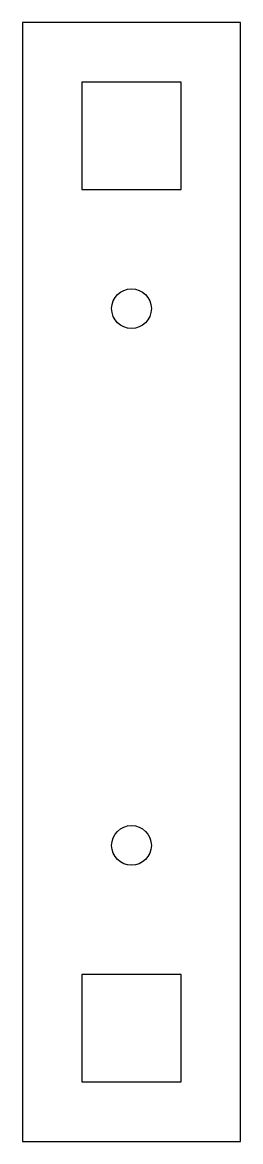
# Model space of a CAD drawing. Header units: millimetres. Extents: x -7 to 4, y -41.2 to 15.1.
import ezdxf

# ---------------------------------------------------------------- set-up
doc = ezdxf.new("R2010")
doc.units = ezdxf.units.MM

msp = doc.modelspace()

# ---------------------------------------------------------------- linework, layer by layer
at = {"color": 7, "linetype": 'Continuous', "lineweight": 25}
for p, q in [((-6.988, 15.059), (-6.988, -41.241)), ((4.012, 15.059), (-6.988, 15.059)), ((4.012, -41.241), (4.012, 15.059)), ((-3.988, 12.059), (-3.988, 6.659)), ((1.012, 12.059), (-3.988, 12.059)), ((1.012, 6.659), (1.012, 12.059)), ((-3.988, 6.659), (1.012, 6.659)), ((-3.988, -32.841), (-3.988, -38.241)), ((1.012, -32.841), (-3.988, -32.841)), ((1.012, -38.241), (1.012, -32.841)), ((-3.988, -38.241), (1.012, -38.241)), ((-6.988, -41.241), (4.012, -41.241))]:
    msp.add_line(p, q, dxfattribs=at)
for centre in [(-1.488, 0.659), (-1.488, -26.341)]:
    msp.add_circle(centre, 1, dxfattribs=at)

doc.saveas('drawing.dxf')
